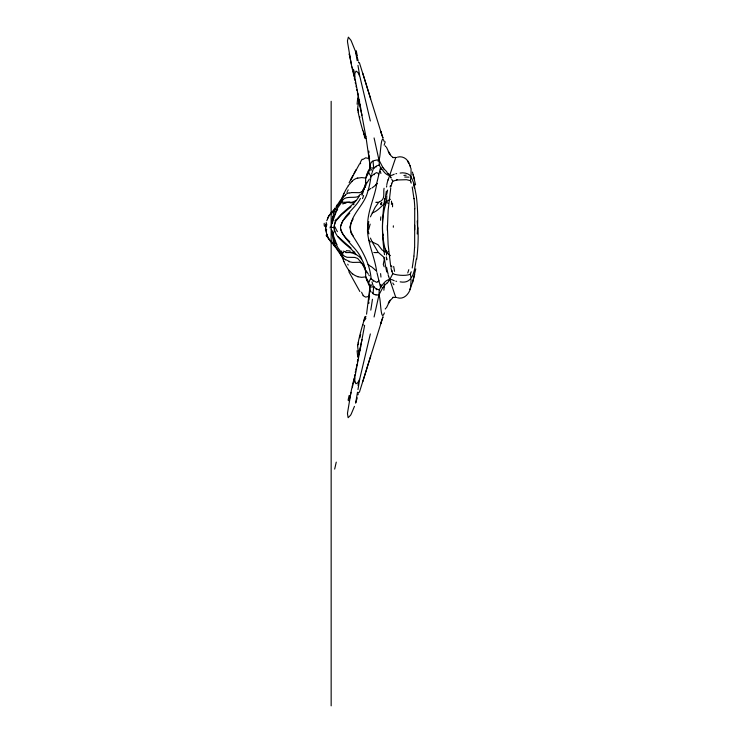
<?xml version="1.0" encoding="UTF-8"?>
<svg xmlns="http://www.w3.org/2000/svg" width="743" height="743" viewBox="0 0 743 743"><rect width="100%" height="100%" fill="white"/><g stroke="black" fill="none" stroke-linecap="round" stroke-linejoin="round"><path stroke-width="1.11" d="M379.264 289.436L378.995 294.767L374.082 316.982M387.326 225.37L388.125 244.549L390.762 266.988M365.593 276.73L366.819 280.297M334.759 231.89C330.338 215.294 353.399 208.913 359.417 195.483M365.751 272.69L365.602 276.015M369.968 285.563L369.605 292.519M357.16 60.694L355.656 51.843L351.309 41.079A36.138 35.664 -12.2 0 0 350.835 40.15L348.365 37.15L347.483 40.624A34.512 34.067 -20.2 0 0 347.548 42.137L351.067 63.183M355.971 254.431C348.801 244.224 330.31 237.231 334.972 222.631M365.602 178.914L365.677 180.883M364.627 325.341L354.755 377.881L354.894 381.178A17.832 13.736 4.2 0 0 355.108 382.06M365.742 182.778L365.287 185.499L362.825 190.366M368.853 303.404L368.909 302.002M417.64 226.708L417.232 234.008M358.628 354.745L358.581 352.749A24.621 19.606 -13.2 0 0 358.414 351.235M414.705 229.652L414.715 208.857M373.701 286.454L373.051 293.745A2.443 0.762 32.9 0 0 374.082 294.312L375.252 294.72M370.116 285.563L366.559 314.187M414.631 247.8L414.705 225.278M369.002 300.042L369.559 292.38M365.203 137.854L365.166 138.217A35.265 1.189 82.8 0 1 364.339 135.923L363.949 134.084L365.946 136.786L369.605 162.411M411.074 175.339L411.055 168.865L409.802 165.54M365.287 184.988L362.073 195.316M400.143 173.063C403.978 172.218 409.764 173.648 410.972 176.695M410.907 177.493L410.424 180.354M343.192 255.694L347.055 257.292L354.838 257.431L357.689 258.462L362.027 263.301L365.287 269.932M386.815 195.734L386.509 202.3L388.162 203.303M369.568 292.909L369.568 292.222M340.498 227.507C342.699 215.461 355.052 208.95 360.439 198.4M357.086 104.215L357.708 98.057M371.129 279.117C369.968 261.926 360.039 247.363 351.179 233.228C346.675 217.225 364.228 206.563 367.674 191.731C369.512 186.567 370.293 181.106 371.156 175.729M413.981 256.168L412.207 268M332.325 223.29L332.502 221.916M358.498 356.343L358.321 357.624M359.222 352.358L358.953 354.81L359.24 353.334M349.99 226.903L350.817 223.374L353.092 219.055M333.514 237.769L335.112 242.32L334.935 243.75M359.306 351.727L362.008 339.597M331.285 226.225L332.92 216.102M416.312 258.926C414.529 268.91 414.009 284.485 400.143 281.857M384.698 198.585C382.571 215.303 380.75 232.763 385.236 249.258M365.305 184.84L365.946 182.778M370.339 333.941L359.658 379.255L357.968 389.546M380.76 287.114L379.329 289.881L376.432 288.897M357.504 392.23L355.674 402.845L357.262 397.839M357.764 345.216L358.321 342.291M326.261 222.501L325.434 230.051M362.807 324.617L364.367 318.738M333.115 218.823L333.412 217.235M390.762 187.942L388.125 210.38L387.335 230.469M369.968 169.014L370.125 164.426A12.965 0.817 -45.8 0 1 370.348 164.073M349.34 399.855L349.173 400.969L349.572 400.18M386.509 187.022L386.778 185.657M354.467 406.337L351.309 413.851A33.909 33.463 11.9 0 1 350.612 415.188L348.133 417.715L347.492 413.832A36.769 36.286 19.9 0 1 347.548 412.783L351.067 391.747M385.311 309.051L385.459 308.289M409.802 289.38L412.532 282.461L415.774 268.901M357.615 361.284L357.392 361.841L357.754 359.965M349.424 399.446L351.012 392.499M379.209 159.113L379.264 165.355M379.274 158.826C380.685 155.705 380.797 132.003 384.215 141.495M357.011 364.274L356.64 366.058M358.358 357.411L358.498 356.742M351.207 391.106L351.755 388.505M356.259 367.859L355.869 369.67M355.563 371.11L355.247 372.549M352.043 387.187L352.488 385.162M352.786 383.806L353.231 381.735M353.538 380.342L354.002 378.243M354.467 376.116L354.782 374.695M325.434 224.869L326.196 232.169M332.883 220.838L336.254 211.634M359.742 351.086L360.021 349.851M391.059 186.521L391.7 184.078M360.754 346.637L360.587 347.352M333.254 214.625L333.681 212.823M333.96 211.699L334.647 208.17M358.637 392.323L358.47 393.01M376.98 182.156L377.342 180.698M377.379 180.549L380.305 168.522M358.21 394.106L358.052 394.747M376.822 182.806C375.113 198.595 363.931 216.845 368.937 233.869M368.509 172.905L369.68 168.791M352.154 387.911L354.755 377.881M381.085 203.786L381.373 202.718L380.815 204.743M412.532 282.461L414.705 274.418M368.779 221.6L367.516 229.215A6.557 1.44 -90 0 0 367.516 231.705C368.658 245.366 374.862 257.997 376.682 271.557M340.666 225.807L342.894 220.755L349.795 213.185M333.514 217.151L336.765 209.192L341.622 202.328M372.15 172.441L373.59 167.872M410.619 288.145L411.083 279.637M364.311 320.632L365.946 318.134M326.744 220.736L328.833 216.074A25.141 8.21 -72.8 0 1 329.604 215.043M371.881 173.333L371.611 174.233M385.292 205.477C380.862 221.47 382.487 238.419 384.465 254.654M364.767 319.081L365.184 317.716M359.426 392.183L383.007 316.759M388.152 179.992L388.626 178.496M370.655 356.083L362.807 381.605M384.372 312.914C380.732 323.029 380.769 300.172 379.385 296.652M367.014 174.28L367.237 173.602M388.71 178.236L395.694 157.711M327.449 218.813L328.759 215.944M363.903 321.05L364.423 320.159M385.441 205.022L386.091 203.248M341.213 200.192L341.409 199.607M391.895 183.456L392.833 181.199M382.886 317.131L380.704 323.576L381.317 321.803M341.678 198.836L343.898 193.356M357.513 345.941C357.355 346.136 357.894 345.374 357.773 347.678A26.748 20.85 0.6 0 0 357.829 348.133L358.172 350.185M357.81 345.151L358.024 344.585M358.089 344.436L358.488 343.396M367.107 280.39L367.376 279.758M365.77 178.069L368.361 173.24M370.441 216.835L375.196 207.278L378.865 202.096M386.341 307.964L390.159 300.2L388.301 303.395L389.546 301.221M341.864 201.827C344.278 193.709 357.894 200.434 359.993 194.527M346.962 192.465L347.352 191.573M410.442 288.646C408.789 294.228 403.737 299.754 397.477 297.757M359.631 379.301L358.117 382.078A17.247 13.179 32.2 0 1 357.615 382.803L355.916 383.76L355.033 382.069M368.222 171.104L369.55 168.819M352.999 175.302L350.882 179.741L359.612 163.729M365.937 185.193L365.51 186.066M364.051 189.186L364.395 188.49M369.308 281.142L370.794 278.3M370.943 278.681L373.469 280.473M347.752 190.71L348.17 189.874M381.14 204.186L381.902 202.681M356.083 169.673L353.965 173.5M364.915 187.45L365.259 186.781M352.145 177.075L349.099 182.75M365.222 186.623L364.692 187.607M366.801 174.661L365.593 178.199M370.553 177.048L372.902 174.893M336.449 211.291L337.025 210.278M365.612 316.889L365.946 316.314M340.025 201.715L340.591 200.721M340.796 200.369L341.446 199.235M341.743 198.734L342.885 196.839M364.404 188.09L364.07 188.657L364.441 188.304M390.01 279.052L390.465 278.235A7.012 1.514 -54.4 0 0 390.799 277.557L392.443 274.362M369.364 179.091L365.565 185.072M335.975 207.083L336.384 206.405A40.252 1.012 -56.3 0 1 336.69 205.904L340.164 200.629M337.22 209.953L337.619 209.322M334.666 209.87L342.105 200.053M364.116 188.629L363.764 189.121M384.075 188.258C382.979 193.059 385.84 199.626 379.181 201.892M343.09 196.523L343.647 195.725M363.699 189.224L363.373 189.688M328.843 215.823L330.226 213.965M382.803 287.522L378.995 294.767L379.236 295.955M388.608 281.068L389.731 279.498L388.71 276.693M348.216 185.704L352.089 181.292M373.45 168.289L374.231 168.067M389.573 301.156L393.316 297.265L392.768 297.414L396.177 297.451M336.403 220.337L341.622 214.653L351.058 206.758M378.066 281.801L376.45 282.294L373.868 280.77M341.139 199.356L345.486 195.019M330.551 213.557L331.006 213.009M329.595 215.098L334.499 210.761M331.118 212.869L334.796 208.718M383.945 286.009L386.824 283.176M362.76 159.559L365.658 157.813L369.624 158.658M388.162 251.626L386.509 252.62L382.106 249.973L377.946 244.688L372.178 241.958L370.441 238.094M375.577 184.645L376.069 184.218M354.002 204.288L353.519 204.706M368.899 281.541L368.834 281.597A19.002 3.297 -72.6 0 0 368.992 282.052M361.795 191.49L360.884 192.149A4.439 4.384 51.3 0 1 359.315 192.66L352.098 192.558M368.073 190.514L370.701 188.471M373.868 174.15L376.562 172.608L378.206 173.314A21.361 9.408 -26 0 1 378.558 174.707M375.995 166.339L375.029 167.054M376.432 166.023L379.236 165.002L380.76 167.834M374.509 167.426L373.933 167.816M334.443 244.187L333.969 243.286M410.071 274.362C405.91 276.015 397.514 275.514 392.963 273.796M390.465 199.245C383.193 202.625 379.738 210.51 372.178 212.972M392.945 181.134L396.678 180.094M326.716 229.782L325.805 230.163M330.05 227.943L331.006 227.516M342.932 203.842L342.746 203.907A4.393 0.975 -6.7 0 1 344.148 203.378M374.175 286.872L373.59 287.049M394.264 174.187C388.115 178.134 384.075 172.543 381.029 167.714M349.349 193.106L350.742 192.762A7.709 3.288 0.1 0 1 352.089 192.539M369.624 296.262L365.658 297.116L363.011 295.649M373.692 167.955L371.277 167.937M357.792 178.134L361.702 177.586L365.974 178.069M395.852 173.751L396.623 173.574M344.353 203.443L345.987 203.155M365.974 276.86L361.702 277.343L357.792 276.795M397.477 157.163C402.251 155.733 407.238 158.519 408.919 163.181L407.721 161.138L410.442 166.274M376.98 294.952L377.072 294.962A13.3 2.647 28.3 0 0 377.528 294.98L378.363 294.934M350.919 202.393L342.059 202.226M397.691 179.973L406.57 179.695L410.08 180.577M345.69 252.601L350.919 252.527M349.953 202.839L353.956 202.765M381.029 287.207C383.694 282.479 388.301 276.842 394.264 280.743M375.809 202.328L377.574 202.375A6.798 2.758 -19.5 0 1 377.788 202.402M396.177 157.479L392.768 157.516L393.316 157.655L391.189 155.993L388.301 151.526L390.159 154.73L389.573 153.764M342.802 252.722L342.059 252.694M330.914 227.46L333.644 227.46M371.277 286.984L373.71 286.956M331.202 227.46L331.815 227.525M354.801 252.165L352.656 252.146M350.975 252.118L349.953 252.081M375.521 252.583L377.453 252.555A6.854 2.452 15.6 0 0 377.788 252.518M373.831 252.527L375.373 252.583M376.608 294.925L375.689 294.813A6.91 2.025 31.9 0 1 375.234 294.702M378.363 159.986L377.583 159.94A13.411 2.758 -29.3 0 0 377.082 159.959L374.091 160.599A2.443 0.789 -33.1 0 0 373.042 161.166L373.683 168.15M345.987 251.775L344.353 251.487M325.778 224.757L326.716 225.138M396.623 281.356L395.852 281.179M348.996 261.703L352.758 262.418L359.547 262.288A4.384 4.328 86.7 0 1 360.884 262.781M334.647 246.76L334.127 245.543L334.703 246.1M330.969 227.395L330.106 227.014M390.465 255.676L386.509 252.62L386.49 255.09M360.884 262.781L361.795 263.431A11.526 11.126 65.7 0 1 363.318 265.27L364.441 266.895M373.905 287.095L375.995 288.581M345.486 259.911L341.464 255.973L336.69 249.016A39.249 0.957 56.4 0 1 336.384 248.515L335.53 247.094M370.701 266.449L368.073 264.406M335.697 247.038L342.105 254.868M376.032 270.675L375.837 270.517A10.328 0.752 37.6 0 0 371.398 266.7M351.058 248.162L338.046 236.645M352.488 273.972L348.969 270.238M365.946 272.142C364.488 265.975 363.476 258.657 357.318 255.351A24.064 23.99 24.5 0 0 355.999 254.394M349.795 241.744C345.69 237.853 340.851 233.451 340.498 227.423M386.824 171.744L383.945 168.921M341.622 252.592L338.065 247.93L335.112 242.32M334.889 246.304L335.344 246.787M369.308 173.778L370.971 176.305M369.494 286.027L367.014 280.64M330.329 241.094L334.127 245.487L334.239 244.308L329.595 239.822A25.141 8.21 72.8 0 1 328.833 238.912M330.226 240.964L329.706 240.295M334.898 211.123L335.112 212.6M328.787 238.791L328.23 237.992L329.511 240.035M388.245 173.351L389.536 175.134M370.98 291.758L370.348 290.857A12.547 0.836 45 0 1 370.144 290.532L369.838 289.798M343.647 259.196L342.95 258.192M373.367 286.51L371.974 281.894M410.935 176.49L414 183.8L416.312 195.994A50.765 12.9 88.6 0 1 417.585 226.652M382.803 167.407L378.958 159.996L374.082 137.938M384.177 266.811L383.295 264.397L384.252 259.613L383.732 257.106L378.141 252.295L372.178 241.958M366.16 270.712L368.305 274.083M359.872 291.535L348.801 271.632M392.462 180.595L391.756 179.369M353.092 235.865L350.817 231.547L349.953 227.126M336.217 247.54L334.666 245.051M342.885 258.081L342.523 257.505M395.694 297.209L389.769 279.6M368.314 281.616L365.779 276.879M368.872 275.012L369.308 275.746M365.946 138.616L365.51 137.854M342.133 256.864L340.796 254.552M390.01 175.868L390.493 176.75A6.836 1.514 54.1 0 1 390.799 177.363M337.025 244.651L336.635 243.983M364.581 267.136L365.222 268.297M355.739 52.01L358.154 60.601M339.848 252.899L339.514 252.295M363.949 133.972L362.807 130.313M389.546 153.699L386.341 146.965M392.824 273.703L391.895 271.464M336.254 243.286L332.985 234.519M342.848 255.137L341.761 252.871M361.767 258.982C356.686 247.698 344.798 240.899 340.666 229.206M347.752 264.211L348.17 265.047M364.479 266.616L363.968 265.557M370.339 120.988L359.9 76.64L358.117 72.842A18.129 13.838 -30.4 0 0 357.717 72.303L356.111 71.114L355.033 72.86A17.804 13.783 -0.8 0 0 354.866 73.743L354.755 77.04L365.89 136.768M361.99 115.276L359.343 103.518M343.898 261.564L341.111 254.44M357.383 92.466L357.745 93.813M380.305 286.399L376.952 272.635M386.091 251.682L385.468 250.001M369.67 286.111L368.509 282.015M357.513 108.915L358.488 111.534M382.886 137.789L380.704 131.344L383.007 138.17M349.572 54.75L349.173 53.886L351.495 64.39M350.046 56.152L350.343 57.062M381.317 133.118L359.426 62.746M388.673 276.554L388.152 274.929M365.184 137.204L364.924 136.35M327.384 235.903L328.165 238.029L326.744 234.184M362.807 73.316L370.655 98.838M327.282 235.559L326.734 233.608M391.7 270.842L391.059 268.409M364.451 134.789L364.256 134.112M333.05 232.921L333.245 233.59M413.127 174.633L415.588 184.923M412.43 172.079L414.538 179.769M410.507 274.873L410.907 277.38M354.755 77.04L352.154 67.009M333.718 242.218L333.254 240.295M358.47 61.92L358.693 62.83M326.539 232.838L326.242 231.547M360.754 108.283L360.504 107.206M357.754 94.955L357.485 93.692M360.021 105.069L359.696 103.658M333.04 239.367L331.322 228.955M353.231 73.185L352.786 71.124M353.538 74.579L354.002 76.687M354.309 78.099L354.782 80.225M359.24 101.596L358.878 99.933M412.207 186.93L413.981 198.762M352.488 69.758L351.903 67.074M355.247 82.38L355.563 83.81M351.755 66.415L351.207 63.814M356.027 85.984L356.259 87.061M358.498 98.578L358.107 96.2M356.789 89.587L357.011 90.655M358.284 112.453L357.773 107.243A26.748 20.85 -0.6 0 1 357.829 106.797L358.386 103.676A24.621 19.606 13.2 0 0 358.665 102.19L358.618 99.952M358.265 350.631L358.386 351.244M357.532 93.246L357.736 94.259M385.311 145.869L385.459 146.631M357.968 65.375L359.658 75.665M332.604 233.692L332.297 231.407M365.305 270.08L365.742 272.207M358.358 97.519L358.46 98.243M332.418 231.444L332.483 231.89A37.791 3.743 -89.4 0 0 332.994 234.231M370.107 169.098L369.54 162.383M359.222 102.562L358.925 99.878M357.708 356.863L357.086 350.705M386.871 259.771L386.713 258.025M417.232 220.922L417.64 228.222M365.695 181.181L365.751 182.239M369.838 165.122L369.002 154.878M368.909 152.919L368.844 151.07M331.155 101.299L331.155 226.615M331.155 228.937L331.155 705.85M349.312 400.746A66.136 0.892 -77.2 0 1 349.312 400.691M418.012 227.878A50.765 13.328 -88.5 0 1 416.647 259.456M335.167 245.896A22.959 0.502 74.3 0 1 334.907 245.181M349.498 261.36A15.789 7.634 -2.6 0 1 346.006 259.716M348.848 270.322A46.828 46.447 -39.6 0 1 343.935 261.545M357.847 276.619A14.414 14.052 21.3 0 1 352.619 273.823M373.367 293.643A3.306 0.52 40.1 0 1 372.029 292.361M378.781 280.306A20.47 9.037 23 0 1 378.085 281.69M380.964 277.093A230.358 8.832 -89.5 0 1 380.592 273.619M381.113 285.321A233.85 9.306 -87.8 0 1 380.88 284.346M389.861 278.792A8.554 4.922 -85.4 0 1 389.592 279.238M388.106 273.981A51.769 4.207 85.1 0 1 386.62 267.406M386.787 271.984A39.936 3.269 85.3 0 1 384.317 257.802M385.208 204.706A24.853 4.848 -90 0 1 385.366 204.279M386.165 201.678A36.277 5.303 -84.5 0 1 386.583 200.972M368.732 229.503A54.676 6.483 -82.5 0 1 370.163 224.135M342.412 253.27A8.062 0.892 -12.7 0 1 343.74 252.592M350.891 252.722A12.408 12.092 13.3 0 1 355.823 254.645M337.406 231.667A47.636 11.061 80 0 1 334.935 226.819M333.616 235.429A55.948 5.535 89.9 0 1 332.79 230.822M377.165 202.291A9.38 0.557 -4.7 0 1 376.868 202.337M334.842 221.07A35.088 9.984 -86.7 0 1 336.365 219.204M345.755 202.43A25.308 15.631 -0.3 0 1 349.907 202.115M332.437 222.984A33.454 3.362 89.3 0 1 332.873 220.671M349.451 54.824A66.136 0.882 77 0 1 349.47 54.908M336.858 205.542A34.661 0.492 -60.9 0 1 337.238 204.817M352.006 181.208A14.516 14.516 -66.7 0 1 357.736 177.939M344.018 193.412A48.954 48.397 -5.6 0 1 348.328 185.778M340.879 200.74A106.853 51.388 -1.4 0 1 341.882 199.495M345.235 194.926A15.519 8.108 6.1 0 1 348.959 192.827M363.448 189.744A11.526 11.284 -70.6 0 1 361.878 191.583M371.11 163.098A3.306 1.077 -33.1 0 1 372.67 161.055M370.59 241.986A56.031 8.749 86.7 0 1 369.011 240.119M386.425 251.134A36.193 4.811 82.8 0 1 386.016 250.047M385.459 249.657A24.993 4.644 89.2 0 1 385.264 248.998M384.8 202.022A39.676 2.368 -84.1 0 1 386.351 191.165M386.806 184.608A52.131 4.412 -85.5 0 1 388.19 179.36M389.861 175.172A8.675 5.48 -89.5 0 1 390.177 175.617M380.806 168.772A233.85 9.343 87.3 0 1 381.113 169.497M380.37 171.234A230.358 9.111 88.3 0 1 380.88 173.481M332.335 218.693A52.651 5.749 88.7 0 1 333.458 215.6M341.836 251.218A10.03 2.313 2.7 0 1 341.529 251.023M343.935 251.292A4.393 0.817 8.3 0 1 343.359 251.134M350.018 250.92A25.308 13.745 1.1 0 1 346.349 250.66M355.943 200.443A12.408 12.334 -27.6 0 1 350.928 202.449M377.398 183.4A10.328 0.845 -35.5 0 1 371.946 188.025M363.299 295.417A15.046 13.523 81.8 0 1 361.59 292.231M360.216 162.838A15.547 15.101 73.3 0 1 362.24 159.151M360.504 163.748A44.515 39.723 -81.3 0 1 360.634 163.404M394.57 271.362A210.557 9.343 84 0 1 393.669 266.421M396.056 297.451A195.846 7.254 87.5 0 1 395.694 297.116M388.273 281.736A5.814 1.857 -59.3 0 1 386.778 283.352M383.137 287.745A55.641 33.24 28 0 1 384.502 286.399M378.865 294.469A25.615 8.498 69.2 0 1 378.373 294.943M384.493 283.845A259.335 13.058 -89.9 0 1 383.862 290.216M358.423 382.998A75.916 2.935 -81.9 0 1 358.024 385.403M348.086 400.217A63.926 4.764 -72.9 0 1 349.154 395.452M354.216 72.006A75.702 4.439 73.6 0 1 353.594 69.591M356.25 50.728A64.167 3.325 82.4 0 1 357.169 55.502M384.15 145.219A257.422 14.637 -88.3 0 1 385.227 141.811M377.918 161.045A25.661 8.303 -60.5 0 1 378.679 160.85M383.871 168.977A55.641 33.519 -37 0 1 382.924 167.324M387.01 172.506A5.814 1.43 56 0 1 388.162 173.862M395.703 157.637A195.846 7.254 -87.5 0 1 396.177 157.497M392.555 203.183A211.235 7.839 -87.2 0 1 392.545 206.823M376.738 289.751A8.424 1.83 39.2 0 1 376.144 289.333M343.74 255.546A56.254 15.259 -3.3 0 1 342.653 254.793M333.542 243.453A17.674 0.576 53.9 0 1 333.848 243.936M373.497 281.17A12.956 2.907 36.9 0 1 373.023 280.798M334.991 209.498A17.711 0.659 -53.4 0 1 334.787 209.832M341.687 199.997A56.254 15.566 4.4 0 1 342.607 199.198M363.383 190.691A30.704 30.63 -41.3 0 1 360.866 194.397M375.856 167.082A8.424 0.827 -37.6 0 1 376.125 166.878M373.915 174.772A12.956 1.848 -37.1 0 1 374.221 174.54M336.254 462.127A299.633 2.433 -77.1 0 1 334.675 469.093M364.293 319.453A35.265 1.161 -82.8 0 1 365.175 316.583M359.9 337.759A28.605 2.823 -76.7 0 1 360.643 334.48M362.89 325.555A28.605 2.823 -76.7 0 1 363.011 325.109M358.21 342.495A28.921 3.761 -74.5 0 1 362.77 324.533M391.487 201.112A299.633 9.817 75.5 0 1 391.403 204.39M410.554 273.285A3.873 0.947 -64.1 0 1 410.182 274.158M411.223 271.752A10.699 3.353 -63.2 0 1 410.74 273.192M408.789 269.672A35.72 14.693 -59.6 0 1 407.74 272.95M414.538 247.679A34.438 5.442 -88.7 0 1 413.907 255.917M380.565 220.262A56.802 28.039 76.6 0 1 380.815 216.882M391.821 267.192A60.982 23.219 -74.3 0 1 391.57 265.753M392.155 271.186A50.44 24.965 -60.6 0 1 391.97 270.554M372.447 299.262A327.552 36.453 -73.1 0 1 370.794 310.137M357.485 360.624A31.187 0.604 -74.3 0 1 357.634 359.937M359.658 102.023A31.197 0.474 74.8 0 1 359.278 100.528M393.939 284.727A73.919 18.417 -23.5 0 1 392.833 282.981M390.697 281.903A84.414 12.129 -7.7 0 1 390.586 281.226M403.895 175.459A84.414 9.873 3.2 0 1 406.17 175.199M404.731 177.057A73.919 14.256 15.5 0 1 409.012 177.168M391.422 183.79A50.44 25.383 59.2 0 1 391.635 183.177M390.131 186.976A60.982 24.417 72.4 0 1 390.465 185.574M393.326 227.228A57.22 17.228 -83.9 0 1 393.353 225.816M414.083 198.427A34.531 5.712 88.8 0 1 414.845 208.727M413.507 183.958A35.655 18.891 53.4 0 1 414.297 187.951M410.749 181.738A10.727 3.344 63.2 0 1 411.223 183.177M410.433 180.725A3.873 1.189 63.3 0 1 410.87 181.803M396.511 179.899A94.575 33.5 43.1 0 1 397.514 179.769M386.722 194.397A40.633 1.152 -81.5 0 1 387.595 190.106M326.716 236.655A69.619 7.328 89.1 0 1 326.14 235.187M326.335 226.16A72.303 6.956 -87.8 0 1 326.781 224.07M324.542 226.346A15.64 4.523 -64 0 1 324.208 223.309M363.615 195.455A507.887 124.137 4.5 0 1 362.51 198.604M362.76 130.406A28.931 3.761 74.6 0 1 358.2 112.304M363.717 132.486A28.661 2.879 76.6 0 1 363.606 132.078M359.881 117.32A28.661 2.879 76.6 0 1 359.788 116.902M386.676 259.697A8.526 0.789 88.6 0 1 386.295 256.874M383.295 234.268A42.295 0.474 85.3 0 1 383.397 235.494M367.191 173.676A6.668 0.706 -64.4 0 1 368.101 171.262M333.431 241.642A89.922 2.535 82.1 0 1 333.236 240.862M332.502 219.315A83.82 2.275 -81.9 0 1 332.873 217.495M371.481 285.396A17.683 5.963 87.5 0 1 370.831 284.365M365.482 272.393A30.686 12.77 -45 0 1 365.463 272.885M365.463 182.044A30.686 12.77 45 0 1 365.482 182.527M368.844 173.24A19.002 3.297 72.6 0 1 368.992 172.868M370.841 170.556A17.683 5.963 -87.5 0 1 371.481 169.525M390.902 177.224A9.9 0.827 73.1 0 1 391.078 178.106M355.767 402.873L355.739 402.91A66.201 0.892 -77.4 0 1 355.721 402.957L355.674 402.892M355.804 52.279A66.201 0.892 77.3 0 0 355.786 52.233"/></g></svg>
